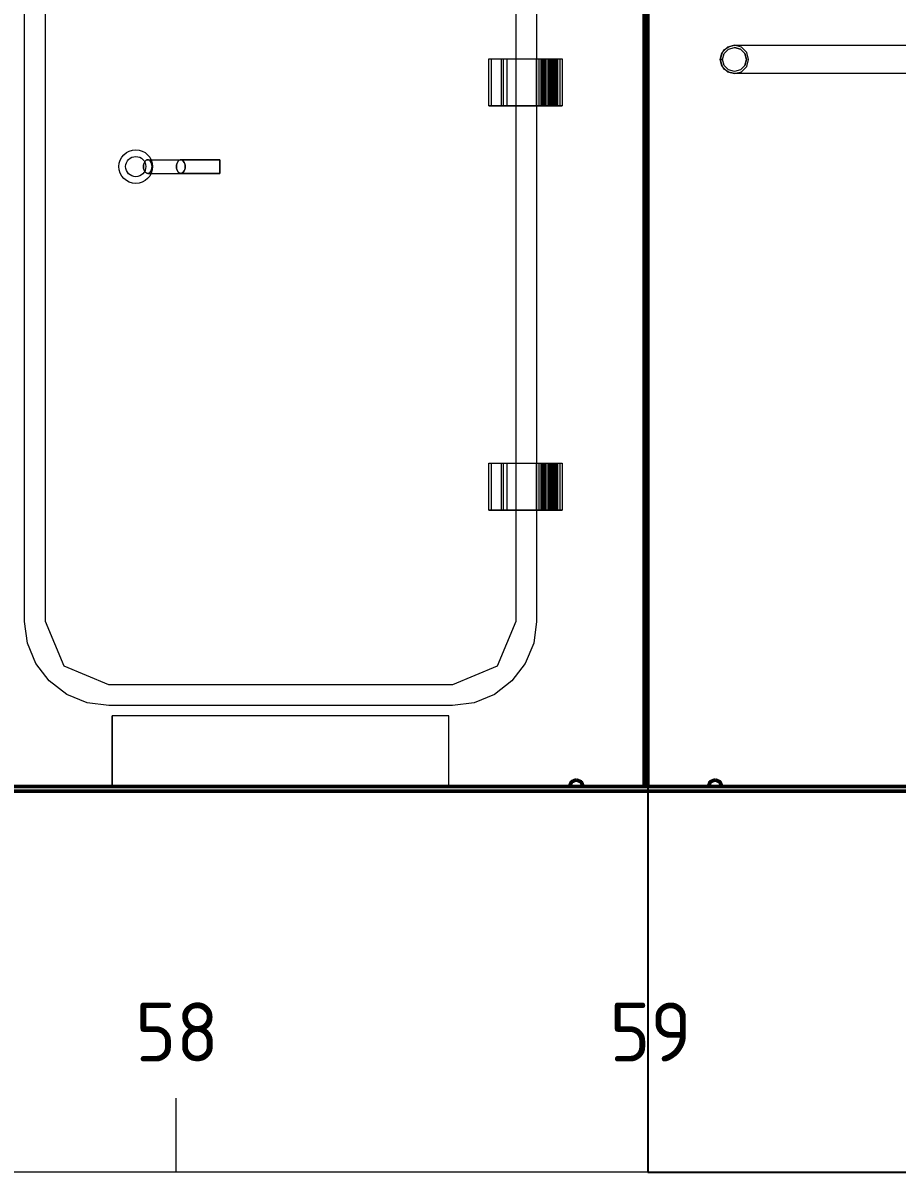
# Model space of a CAD drawing. Header units: millimetres. Extents: x -35117 to 70520, y -28859 to 27816.
# Drawn here: x 52738 to 54036, y -10309 to -8604 of the extents above; entities that cross this region are included whole.
import ezdxf

# ---------------------------------------------------------------- set-up
doc = ezdxf.new("R2010")
doc.units = ezdxf.units.MM
for name, color, linetype in [('-1', 7, 'Continuous'), ('-1102', 7, 'Continuous'), ('-1513', 7, 'Continuous'), ('5', 7, 'Continuous'), ('PIPE_VENT', 251, 'Continuous')]:
    doc.layers.add(name, color=color, linetype=linetype)
doc.layers.add('Hull', color=1, linetype='Continuous', lineweight=40)
doc.layers.add('Other', color=3, linetype='Continuous', lineweight=60)
doc.styles.add('Style_GOST_type_B', font='GOST type B')

msp = doc.modelspace()

# ---------------------------------------------------------------- linework, layer by layer
at = {"layer": '-1', "color": 1, "lineweight": 0}
for p, q in [((52965.811, -10309.107), (52965.811, -10199.732)), ((53665.81, -10309.107), (53665.81, -10199.732)), ((70465.81, -10309.107), (50582.729, -10309.107))]:
    msp.add_line(p, q, dxfattribs=at)
at = {"layer": '-1102', "color": 3, "lineweight": 0}
for p, q in [((53665.812, -7830.524), (53665.812, -9631.897)), ((53659.812, -9631.897), (53665.812, -9631.897)), ((53659.812, -9633.338), (53665.812, -9633.338)), ((53659.812, -9634.479), (53665.812, -9634.479)), ((53665.812, -9631.897), (53665.812, -9633.338)), ((53665.812, -9633.338), (53665.812, -9634.479)), ((53665.812, -9634.479), (53665.812, -9727.869)), ((53659.812, -9727.869), (53665.812, -9727.869))]:
    msp.add_line(p, q, dxfattribs=at)
msp.add_lwpolyline([(53665.812, -9727.869), (53665.812, -9736.896), (53659.812, -9736.896)], dxfattribs=at)
at = {"layer": '-1513', "color": 40, "lineweight": 0}
for p, q in [((53665.647, -7833.017), (53665.647, -9633.021)), ((53665.647, -9633.021), (53660.647, -9633.021)), ((53665.647, -9736.902), (53665.647, -9633.021)), ((53665.647, -9633.021), (53665.647, -9736.902)), ((53660.647, -9736.896), (53660.647, -9736.902))]:
    msp.add_line(p, q, dxfattribs=at)
at = {"layer": '-1513', "color": 24, "lineweight": 0}
msp.add_line((53415.945, -9743.836), (53415.961, -9743.836), dxfattribs=at)
at = {"layer": '-1513', "color": 40, "lineweight": 0}
for points in [[(53660.647, -9736.902), (53660.647, -9736.896), (53660.647, -7736.896)], [(53660.647, -7736.896), (53660.647, -7833.017), (53660.647, -9633.021), (53660.647, -9736.896)], [(53665.647, -9736.902), (53665.647, -9633.021), (53665.647, -7835.486), (53665.647, -7742.875), (53665.647, -7736.899)], [(53665.647, -7736.899), (53665.647, -7833.017), (53665.647, -9633.021), (53665.647, -9736.902)], [(53665.647, -9633.021), (53665.647, -9736.896), (53660.647, -9736.896)], [(53660.647, -9736.896), (53665.647, -9736.896), (53665.647, -9736.902), (53660.647, -9736.902)]]:
    msp.add_lwpolyline(points, dxfattribs=at)
msp.add_lwpolyline([(53665.81, -10309.107), (58377.037, -10309.107), (58377.037, -5218.603), (53665.81, -5218.603)], close=True)
at = {"layer": '5', "color": 251, "lineweight": 0}
msp.add_line((52833.459, -9612.635), (52803.313, -9600.153), dxfattribs=at)
at = {"layer": 'Hull', "color": 4, "linetype": 'Continuous', "lineweight": 50}
for p, q in [((53660.811, -7143.897), (53660.811, -9736.896)), ((53665.647, -9736.921), (53665.647, -7143.561)), ((53665.647, -7143.561), (53665.647, -9736.921)), ((58365.812, -9736.896), (50858.813, -9736.896)), ((53660.676, -9736.921), (53210.676, -9736.921)), ((53566.883, -9729.828), (53559.812, -9726.899)), ((53569.812, -9736.896), (53566.883, -9729.828)), ((53649.812, -9736.896), (54074.812, -9736.896)), ((58901.773, -9739.85), (53725.687, -9736.939)), ((53772.883, -9729.828), (53765.812, -9726.899)), ((53775.812, -9736.896), (53772.883, -9729.828)), ((51605.816, -9743.836), (53415.945, -9743.836)), ((51625.692, -9743.897), (54651.06, -9743.897)), ((52959.811, -9743.897), (52965.813, -9743.897)), ((53649.812, -9743.897), (52975.812, -9743.897)), ((53659.812, -9743.897), (53665.812, -9743.897))]:
    msp.add_line(p, q, dxfattribs=at)
at = {"layer": 'Hull', "color": 86, "linetype": 'Continuous', "lineweight": 9}
for p, q in [((52870.811, -9736.896), (52870.811, -9631.897)), ((52870.811, -9631.897), (52870.811, -9736.896)), ((53370.812, -9736.896), (53370.812, -9631.897))]:
    msp.add_line(p, q, dxfattribs=at)
at = {"layer": 'Hull', "color": 4, "linetype": 'Continuous', "lineweight": 50}
for points in [[(53210.676, -7143.561), (53660.676, -7143.561), (53660.676, -9736.921)], [(53600.716, -7143.561), (53660.716, -7143.561), (53660.716, -9736.921), (53600.716, -9736.921)], [(53660.811, -9736.896), (53660.811, -7153.898), (53660.811, -7143.897)], [(53665.812, -7153.898), (53665.812, -9736.896), (53660.811, -9736.896)], [(53370.812, -9736.896), (53549.812, -9736.896), (53552.74, -9729.828), (53559.812, -9726.899)], [(53559.812, -9726.899), (53566.883, -9729.828), (53569.812, -9736.896)], [(53569.812, -9736.896), (53755.812, -9736.896), (53758.741, -9729.828), (53765.812, -9726.899)], [(53765.812, -9726.899), (53772.883, -9729.828), (53775.812, -9736.896)], [(53775.812, -9736.896), (54249.812, -9736.896), (54252.74, -9729.828), (54259.812, -9726.899)]]:
    msp.add_lwpolyline(points, dxfattribs=at)
at = {"layer": 'Hull', "color": 86, "linetype": 'Continuous', "lineweight": 9}
msp.add_lwpolyline([(52870.811, -9736.896), (53370.812, -9736.896), (53370.812, -9631.897), (52870.811, -9631.897)], dxfattribs=at)
at = {"layer": 'Other', "color": 5, "linetype": 'Continuous', "lineweight": 20}
for p, q in [((52740.813, -9491.895), (52740.813, -7891.898)), ((52771.812, -9491.895), (52771.812, -7891.898)), ((53429.813, -8726.899), (53429.813, -8656.897)), ((53429.813, -8656.897), (53433.813, -8656.897)), ((53429.813, -8726.899), (53429.813, -8656.897)), ((53433.813, -8726.899), (53433.813, -8656.897)), ((53433.813, -8656.897), (53500.812, -8656.897)), ((53451.638, -8726.899), (53451.638, -8656.897)), ((53451.638, -8656.897), (53457.295, -8656.897)), ((53457.295, -8726.899), (53457.295, -8656.897)), ((53457.295, -8656.897), (53504.671, -8656.897)), ((53500.812, -8726.899), (53500.812, -8656.897)), ((53500.812, -8656.897), (53507.852, -8656.897)), ((53504.671, -8726.899), (53504.671, -8656.897)), ((53504.671, -8656.897), (53511.697, -8656.897)), ((53507.852, -8726.899), (53507.852, -8656.897)), ((53507.852, -8656.897), (53510.772, -8656.897)), ((53510.772, -8726.899), (53510.772, -8656.897)), ((53510.772, -8656.897), (53517.811, -8656.897)), ((53511.697, -8726.899), (53511.697, -8656.897)), ((53511.697, -8656.897), (53518.149, -8656.897)), ((53513.017, -8656.897), (53513.017, -8726.899)), ((53514.57, -8656.897), (53514.57, -8726.899)), ((53517.811, -8726.899), (53517.811, -8656.897)), ((53517.811, -8656.897), (53519.813, -8656.897)), ((53518.149, -8726.899), (53518.149, -8656.897)), ((53518.149, -8656.897), (53525.176, -8656.897)), ((53519.813, -8726.899), (53519.813, -8656.897)), ((53519.813, -8656.897), (53526.884, -8656.897)), ((53522.517, -8726.899), (53522.517, -8656.897)), ((53522.517, -8656.897), (53527.755, -8656.897)), ((53525.176, -8726.899), (53525.176, -8656.897)), ((53525.176, -8656.897), (53526.591, -8656.897)), ((53526.591, -8726.899), (53526.591, -8656.897)), ((53526.884, -8726.899), (53526.884, -8656.897)), ((53527.755, -8726.899), (53527.755, -8656.897)), ((53532.189, -8726.899), (53532.189, -8656.897)), ((53532.189, -8656.897), (53536.053, -8656.897)), ((53536.053, -8726.899), (53536.053, -8656.897)), ((53429.813, -8726.899), (53519.813, -8726.899)), ((53513.017, -8726.899), (53508.895, -8726.899)), ((53514.57, -8726.899), (53512.449, -8726.899)), ((53524.608, -8726.899), (53513.017, -8726.899)), ((53523.055, -8726.899), (53514.57, -8726.899)), ((53519.813, -8726.899), (53518.812, -8726.899)), ((53521.54, -8726.899), (53538.882, -8726.899)), ((52923.581, -8806.897), (52972.607, -8806.897)), ((52923.581, -8806.897), (52972.607, -8806.897)), ((53030.458, -8806.897), (52972.607, -8806.897)), ((52972.607, -8806.897), (53030.458, -8806.897)), ((53030.458, -8806.897), (53030.458, -8826.899)), ((53030.458, -8826.899), (53030.458, -8806.897)), ((53030.458, -8826.899), (53030.458, -8806.897)), ((53030.458, -8806.897), (53030.458, -8826.899)), ((52923.581, -8826.899), (52972.607, -8826.899)), ((52923.581, -8826.899), (52972.607, -8826.899)), ((53030.458, -8826.899), (52972.607, -8826.899)), ((52972.607, -8826.899), (53030.458, -8826.899)), ((53429.813, -9326.899), (53429.813, -9256.897)), ((53429.813, -9256.897), (53433.813, -9256.897)), ((53429.813, -9326.899), (53429.813, -9256.897)), ((53433.813, -9326.899), (53433.813, -9256.897)), ((53433.813, -9256.897), (53500.812, -9256.897)), ((53451.638, -9326.899), (53451.638, -9256.897)), ((53451.638, -9256.897), (53457.295, -9256.897)), ((53457.295, -9326.899), (53457.295, -9256.897)), ((53457.295, -9256.897), (53504.671, -9256.897)), ((53500.812, -9326.899), (53500.812, -9256.897)), ((53500.812, -9256.897), (53507.852, -9256.897)), ((53504.671, -9326.899), (53504.671, -9256.897)), ((53504.671, -9256.897), (53511.697, -9256.897)), ((53507.852, -9326.899), (53507.852, -9256.897)), ((53507.852, -9256.897), (53510.772, -9256.897)), ((53510.772, -9326.899), (53510.772, -9256.897)), ((53510.772, -9256.897), (53517.811, -9256.897)), ((53511.697, -9326.899), (53511.697, -9256.897)), ((53511.697, -9256.897), (53518.149, -9256.897)), ((53513.017, -9256.897), (53513.017, -9326.899)), ((53514.57, -9256.897), (53514.57, -9326.899)), ((53517.811, -9326.899), (53517.811, -9256.897)), ((53517.811, -9256.897), (53519.813, -9256.897)), ((53518.149, -9326.899), (53518.149, -9256.897)), ((53518.149, -9256.897), (53525.176, -9256.897)), ((53519.813, -9326.899), (53519.813, -9256.897)), ((53519.813, -9256.897), (53526.884, -9256.897)), ((53522.517, -9326.899), (53522.517, -9256.897)), ((53522.517, -9256.897), (53527.755, -9256.897)), ((53525.176, -9326.899), (53525.176, -9256.897)), ((53525.176, -9256.897), (53526.591, -9256.897)), ((53526.591, -9326.899), (53526.591, -9256.897)), ((53526.884, -9326.899), (53526.884, -9256.897)), ((53527.755, -9326.899), (53527.755, -9256.897)), ((53532.189, -9326.899), (53532.189, -9256.897)), ((53532.189, -9256.897), (53536.053, -9256.897)), ((53536.053, -9326.899), (53536.053, -9256.897)), ((53429.813, -9326.899), (53519.813, -9326.899)), ((53513.017, -9326.899), (53508.895, -9326.899)), ((53514.57, -9326.899), (53512.449, -9326.899)), ((53524.608, -9326.899), (53513.017, -9326.899)), ((53523.055, -9326.899), (53514.57, -9326.899)), ((53519.813, -9326.899), (53518.812, -9326.899)), ((53521.54, -9326.899), (53538.882, -9326.899)), ((52745.071, -9524.25), (52740.813, -9491.895)), ((52799.344, -9558.368), (52771.812, -9491.895)), ((52757.559, -9554.395), (52745.071, -9524.25)), ((52777.423, -9580.286), (52757.559, -9554.395)), ((52865.813, -9585.895), (52799.344, -9558.368)), ((52803.313, -9600.153), (52777.423, -9580.286))]:
    msp.add_line(p, q, dxfattribs=at)
for points in [[(52833.459, -9612.635), (52803.313, -9600.153), (52777.423, -9580.286), (52757.559, -9554.395), (52745.071, -9524.25), (52740.813, -9491.895), (52740.813, -7891.898), (52745.071, -7859.546), (52757.559, -7829.398), (52777.423, -7803.51), (52803.313, -7783.643), (52833.459, -7771.158)], [(52865.813, -7766.898), (53375.812, -7766.898), (53408.164, -7771.158), (53438.312, -7783.643), (53464.2, -7803.51), (53484.065, -7829.398), (53496.553, -7859.546), (53500.812, -7891.898), (53500.812, -9491.895), (53496.553, -9524.25), (53484.065, -9554.395), (53464.2, -9580.286), (53438.312, -9600.153), (53408.164, -9612.635), (53375.812, -9616.895), (52865.813, -9616.895), (52833.459, -9612.635)], [(52865.813, -9585.895), (52799.344, -9558.368), (52771.812, -9491.895), (52771.812, -7891.898), (52799.344, -7825.428), (52865.813, -7797.898)], [(52865.813, -7797.898), (53375.812, -7797.898), (53442.28, -7825.428), (53469.812, -7891.898), (53469.812, -9491.895), (53442.28, -9558.368), (53375.812, -9585.895), (52865.813, -9585.895)], [(53448.81, -8726.899), (53448.81, -8656.897), (53451.638, -8656.897)], [(53508.895, -8726.899), (53508.895, -8656.897), (53513.017, -8656.897)], [(53508.895, -8726.899), (53508.895, -8656.897), (53532.189, -8656.897)], [(53512.449, -8726.899), (53512.449, -8656.897), (53514.57, -8656.897)], [(53513.017, -8656.897), (53524.608, -8656.897), (53524.608, -8726.899)], [(53514.57, -8656.897), (53523.055, -8656.897), (53523.055, -8726.899)], [(53518.812, -8726.899), (53518.812, -8656.897), (53519.813, -8656.897), (53519.813, -8726.899)], [(53518.812, -8726.899), (53518.812, -8656.897), (53518.812, -8726.899)], [(53521.54, -8726.899), (53521.54, -8656.897), (53522.517, -8656.897)], [(53526.591, -8656.897), (53529.52, -8656.897), (53529.52, -8726.899)], [(53526.884, -8656.897), (53529.813, -8656.897), (53529.813, -8726.899)], [(53527.755, -8656.897), (53528.731, -8656.897), (53528.731, -8726.899)], [(53536.053, -8656.897), (53538.882, -8656.897), (53538.882, -8726.899)], [(53529.813, -8726.899), (53526.884, -8726.899), (53519.813, -8726.899), (53517.811, -8726.899), (53510.772, -8726.899), (53507.852, -8726.899), (53500.812, -8726.899), (53433.813, -8726.899), (53429.813, -8726.899)], [(53529.52, -8726.899), (53526.591, -8726.899), (53525.176, -8726.899), (53518.149, -8726.899), (53511.697, -8726.899), (53504.671, -8726.899), (53457.295, -8726.899), (53451.638, -8726.899), (53448.81, -8726.899)], [(53448.81, -8726.899), (53512.449, -8726.899), (53514.57, -8726.899), (53523.055, -8726.899)], [(53508.895, -8726.899), (53509.894, -8726.899), (53515.966, -8726.899), (53523.554, -8726.899), (53528.213, -8726.899), (53528.731, -8726.899)], [(53538.882, -8726.899), (53536.053, -8726.899), (53532.189, -8726.899), (53508.895, -8726.899)], [(53508.895, -8726.899), (53513.017, -8726.899), (53524.608, -8726.899)], [(53512.449, -8726.899), (53519.52, -8726.899), (53526.591, -8726.899), (53529.52, -8726.899)], [(53518.812, -8726.899), (53519.813, -8726.899), (53526.884, -8726.899), (53529.813, -8726.899)], [(53528.731, -8726.899), (53527.755, -8726.899), (53522.517, -8726.899), (53521.54, -8726.899)], [(53448.81, -9326.899), (53448.81, -9256.897), (53451.638, -9256.897)], [(53508.895, -9326.899), (53508.895, -9256.897), (53513.017, -9256.897)], [(53508.895, -9326.899), (53508.895, -9256.897), (53532.189, -9256.897)], [(53512.449, -9326.899), (53512.449, -9256.897), (53514.57, -9256.897)], [(53513.017, -9256.897), (53524.608, -9256.897), (53524.608, -9326.899)], [(53514.57, -9256.897), (53523.055, -9256.897), (53523.055, -9326.899)], [(53518.812, -9326.899), (53518.812, -9256.897), (53519.813, -9256.897), (53519.813, -9326.899)], [(53518.812, -9326.899), (53518.812, -9256.897), (53518.812, -9326.899)], [(53521.54, -9326.899), (53521.54, -9256.897), (53522.517, -9256.897)], [(53526.591, -9256.897), (53529.52, -9256.897), (53529.52, -9326.899)], [(53526.884, -9256.897), (53529.813, -9256.897), (53529.813, -9326.899)], [(53527.755, -9256.897), (53528.731, -9256.897), (53528.731, -9326.899)], [(53536.053, -9256.897), (53538.882, -9256.897), (53538.882, -9326.899)], [(53529.813, -9326.899), (53526.884, -9326.899), (53519.813, -9326.899), (53517.811, -9326.899), (53510.772, -9326.899), (53507.852, -9326.899), (53500.812, -9326.899), (53433.813, -9326.899), (53429.813, -9326.899)], [(53529.52, -9326.899), (53526.591, -9326.899), (53525.176, -9326.899), (53518.149, -9326.899), (53511.697, -9326.899), (53504.671, -9326.899), (53457.295, -9326.899), (53451.638, -9326.899), (53448.81, -9326.899)], [(53448.81, -9326.899), (53512.449, -9326.899), (53514.57, -9326.899), (53523.055, -9326.899)], [(53508.895, -9326.899), (53509.894, -9326.899), (53515.966, -9326.899), (53523.554, -9326.899), (53528.213, -9326.899), (53528.731, -9326.899)], [(53538.882, -9326.899), (53536.053, -9326.899), (53532.189, -9326.899), (53508.895, -9326.899)], [(53508.895, -9326.899), (53513.017, -9326.899), (53524.608, -9326.899)], [(53512.449, -9326.899), (53519.52, -9326.899), (53526.591, -9326.899), (53529.52, -9326.899)], [(53518.812, -9326.899), (53519.813, -9326.899), (53526.884, -9326.899), (53529.813, -9326.899)], [(53528.731, -9326.899), (53527.755, -9326.899), (53522.517, -9326.899), (53521.54, -9326.899)]]:
    msp.add_lwpolyline(points, dxfattribs=at)
for points in [[(52905.812, -8841.895, -1), (52905.812, -8791.895, -1), (52905.812, -8841.895, -1)], [(52905.812, -8841.895, -1), (52905.812, -8791.895, -1), (52905.812, -8841.895, -1)], [(52905.812, -8841.895, -1), (52905.812, -8791.895, -1), (52905.812, -8841.895, -1)], [(52905.812, -8841.895, -1), (52905.812, -8791.895, -1), (52905.812, -8841.895, -1)], [(52905.812, -8831.897, -1), (52905.812, -8801.899, -1), (52905.812, -8831.897, -1)], [(52923.581, -8826.899, -0.21546431), (52919.787, -8824.97, -0.18233967), (52917.152, -8816.895, -0.18246433), (52919.787, -8808.826, -0.21546431), (52923.581, -8806.897, -0.21546431)], [(52923.581, -8806.897, 0.21546432), (52919.787, -8808.826, 0.18246433), (52917.152, -8816.895, 0.18233967), (52919.787, -8824.97, 0.21546432), (52923.581, -8826.899, 0.21546432)], [(52923.581, -8826.899, 0.21553321), (52927.373, -8824.97, 0.1823397), (52930.008, -8816.895, 0.1824643), (52927.373, -8808.826, 0.21553321), (52923.581, -8806.897, 0.21553321)], [(52972.607, -8806.897, 0.21553318), (52968.815, -8808.826, 0.18246433), (52966.18, -8816.895, 0.18233967), (52968.815, -8824.97, 0.21553318), (52972.607, -8826.899, 0.21553318)], [(52972.607, -8826.899, -0.21553321), (52968.815, -8824.97, -0.18233967), (52966.18, -8816.895, -0.18246433), (52968.815, -8808.826, -0.21553321), (52972.607, -8806.897, -0.21553321)], [(52972.607, -8806.897, 0.21553323), (52968.815, -8808.826, 0.18246433), (52966.18, -8816.895, 0.18233967), (52968.815, -8824.97, 0.21553323), (52972.607, -8826.899, 0.21553323)], [(52972.607, -8826.899, 0.21553318), (52976.399, -8824.97, 0.1823397), (52979.034, -8816.895, 0.1824643), (52976.399, -8808.826, 0.21553318), (52972.607, -8806.897, 0.21553318)], [(52972.607, -8806.897, -0.21553321), (52976.399, -8808.826, -0.1824643), (52979.034, -8816.895, -0.1823397), (52976.399, -8824.97, -0.21553321), (52972.607, -8826.899, -0.21553321)], [(52972.607, -8826.899, 0.21553323), (52976.399, -8824.97, 0.1823397), (52979.034, -8816.895, 0.1824643), (52976.399, -8808.826, 0.21553323), (52972.607, -8806.897, 0.21553323)]]:
    msp.add_lwpolyline(points, format="xyb", dxfattribs=at)
at = {"layer": 'PIPE_VENT', "color": 251, "linetype": 'Continuous', "lineweight": 5}
for p, q in [((53775.149, -8649.86), (53779.7, -8643.049)), ((53776.361, -8647.397), (53784.048, -8639.71)), ((53779.7, -8643.049), (53786.513, -8638.495)), ((53784.048, -8639.71), (53794.547, -8636.896)), ((53803.447, -8642.481), (53794.546, -8640.098)), ((53809.962, -8648.996), (53803.447, -8642.481)), ((53773.547, -8657.898), (53776.361, -8647.397)), ((53776.361, -8668.396), (53773.547, -8657.898)), ((53773.55, -8657.898), (53775.149, -8649.86)), ((53775.149, -8665.934), (53773.55, -8657.898)), ((53812.347, -8657.898), (53809.962, -8648.996)), ((53809.962, -8666.797), (53812.347, -8657.898)), ((53779.7, -8672.748), (53775.149, -8665.934)), ((53784.048, -8676.084), (53776.361, -8668.396)), ((53786.513, -8677.298), (53779.7, -8672.748)), ((53794.547, -8678.898), (53784.048, -8676.084)), ((53803.447, -8673.313), (53794.547, -8675.699)), ((53803.447, -8673.313), (53809.962, -8666.797))]:
    msp.add_line(p, q, dxfattribs=at)
for points in [[(53794.547, -8636.896), (53784.048, -8639.71), (53776.361, -8647.397), (53773.547, -8657.898)], [(53773.547, -8657.898), (53776.747, -8657.898), (53779.132, -8648.996), (53785.647, -8642.481), (53794.546, -8640.098)], [(53786.513, -8638.495), (53794.549, -8636.896), (55640.564, -8636.896)], [(53794.546, -8640.098), (53803.447, -8642.481), (53809.962, -8648.996), (53812.347, -8657.898), (53809.962, -8666.797), (53803.447, -8673.313), (53794.547, -8675.699)], [(53794.547, -8678.898), (53805.047, -8676.084), (53812.734, -8668.396), (53815.547, -8657.898), (53812.734, -8647.397), (53805.047, -8639.71), (53794.547, -8636.896)], [(53773.547, -8657.898), (53776.361, -8668.396), (53784.048, -8676.084), (53794.547, -8678.898)], [(53794.547, -8675.699), (53785.647, -8673.313), (53779.132, -8666.797), (53776.747, -8657.898), (53773.547, -8657.898)], [(55648.599, -8677.298), (55640.564, -8678.898), (53794.549, -8678.898), (53786.513, -8677.298)], [(54065.647, -9633.021), (54065.647, -9736.902), (53665.647, -9736.902)]]:
    msp.add_lwpolyline(points, dxfattribs=at)

# ---------------------------------------------------------------- texts
at = {"layer": '-1', "color": 3, "lineweight": 0, "style": 'Style_GOST_type_B'}
for s, p in [('58', (52905.086, -10145.045)), ('59', (53609.108, -10145.045))]:
    msp.add_text(s, height=87.5, dxfattribs=at).set_placement(p)

doc.saveas('drawing.dxf')
